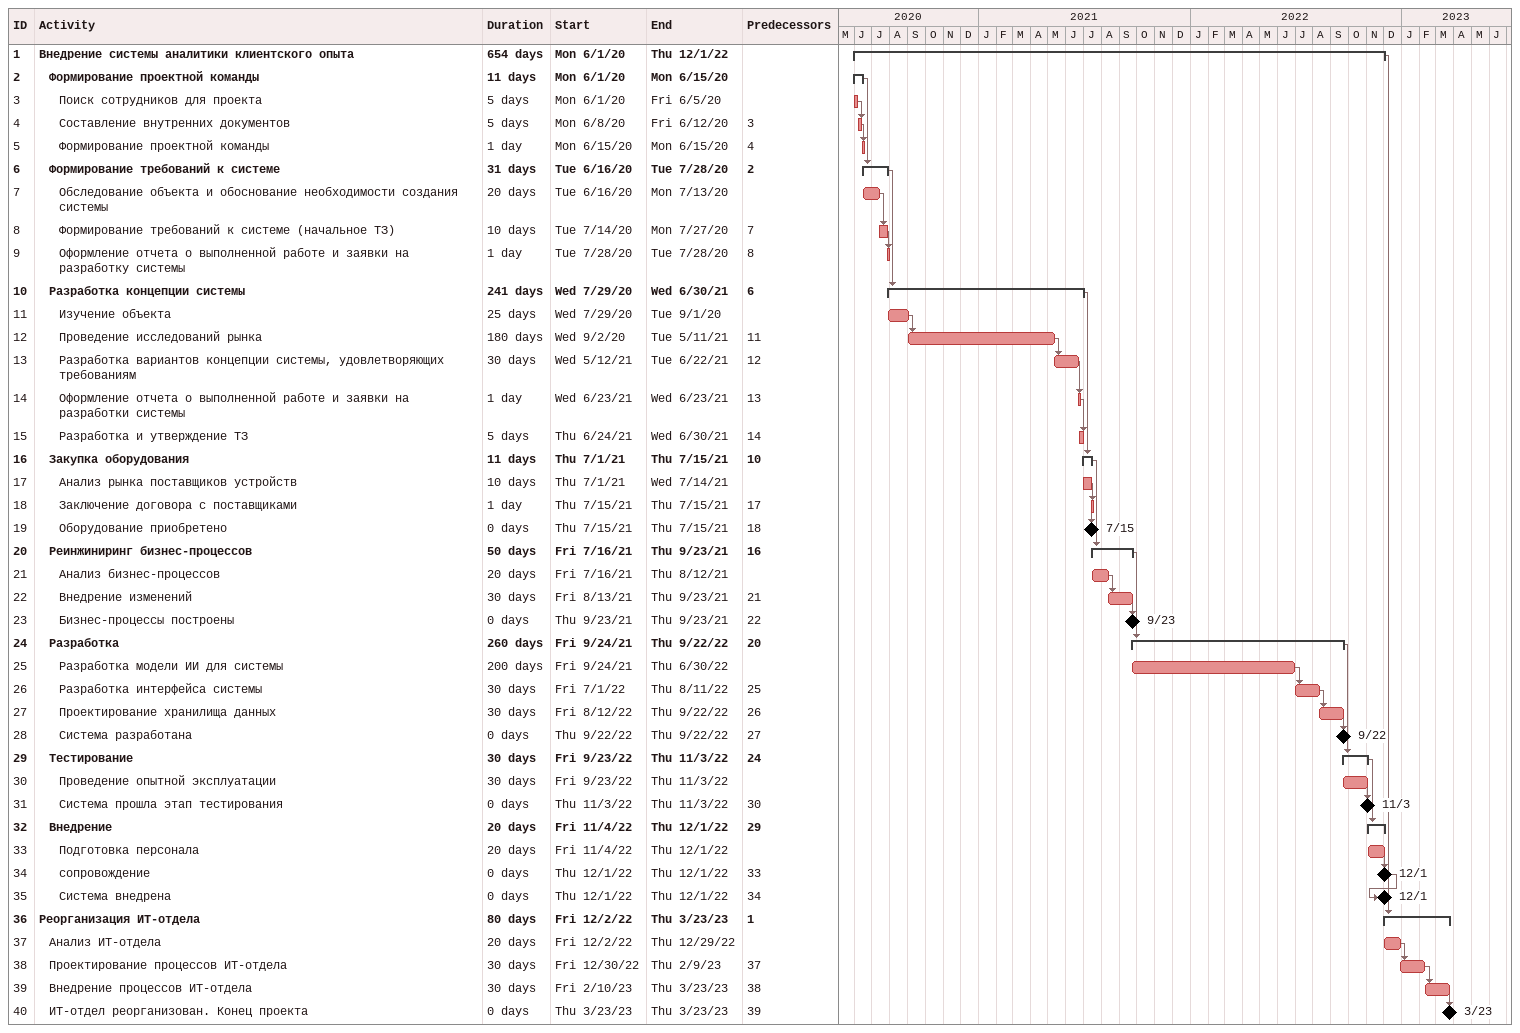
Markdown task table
| ID | Level | Task | Duration | Start | Finish | Predecessors |
|---|---|---|---|---|---|---|
| 1 | 1 | **Внедрение системы аналитики клиентского опыта** | 654d | 2020-06-01 | 2022-12-01 |  |
| 2 | 2 | **Формирование проектной команды** | 11d | 2020-06-01 | 2020-06-15 |  |
| 3 | 3 | Поиск сотрудников для проекта | 5d | 2020-06-01 | 2020-06-05 |  |
| 4 | 3 | Составление внутренних документов | 5d | 2020-06-08 | 2020-06-12 | 3 |
| 5 | 3 | Формирование проектной команды | 1d | 2020-06-15 | 2020-06-15 | 4 |
| 6 | 2 | **Формирование требований к системе** | 31d | 2020-06-16 | 2020-07-28 | 2 |
| 7 | 3 | Обследование объекта и обоснование необходимости создания системы | 20d | 2020-06-16 | 2020-07-13 |  |
| 8 | 3 | Формирование требований к системе (начальное ТЗ) | 10d | 2020-07-14 | 2020-07-27 | 7 |
| 9 | 3 | Оформление отчета о выполненной работе и заявки на разработку системы | 1d | 2020-07-28 | 2020-07-28 | 8 |
| 10 | 2 | **Разработка концепции системы** | 241d | 2020-07-29 | 2021-06-30 | 6 |
| 11 | 3 | Изучение объекта | 25d | 2020-07-29 | 2020-09-01 |  |
| 12 | 3 | Проведение исследований рынка | 180d | 2020-09-02 | 2021-05-11 | 11 |
| 13 | 3 | Разработка вариантов концепции системы, удовлетворяющих требованиям | 30d | 2021-05-12 | 2021-06-22 | 12 |
| 14 | 3 | Оформление отчета о выполненной работе и заявки на разработки системы | 1d | 2021-06-23 | 2021-06-23 | 13 |
| 15 | 3 | Разработка и утверждение ТЗ | 5d | 2021-06-24 | 2021-06-30 | 14 |
| 16 | 2 | **Закупка оборудования** | 11d | 2021-07-01 | 2021-07-15 | 10 |
| 17 | 3 | Анализ рынка поставщиков устройств | 10d | 2021-07-01 | 2021-07-14 |  |
| 18 | 3 | Заключение договора с поставщиками | 1d | 2021-07-15 | 2021-07-15 | 17 |
| 19 | 3 | Оборудование приобретено | 0d | 2021-07-15 | 2021-07-15 | 18 |
| 20 | 2 | **Реинжиниринг бизнес-процессов** | 50d | 2021-07-16 | 2021-09-23 | 16 |
| 21 | 3 | Анализ бизнес-процессов | 20d | 2021-07-16 | 2021-08-12 |  |
| 22 | 3 | Внедрение изменений | 30d | 2021-08-13 | 2021-09-23 | 21 |
| 23 | 3 | Бизнес-процессы построены | 0d | 2021-09-23 | 2021-09-23 | 22 |
| 24 | 2 | **Разработка** | 260d | 2021-09-24 | 2022-09-22 | 20 |
| 25 | 3 | Разработка модели ИИ для системы | 200d | 2021-09-24 | 2022-06-30 |  |
| 26 | 3 | Разработка интерфейса системы | 30d | 2022-07-01 | 2022-08-11 | 25 |
| 27 | 3 | Проектирование хранилища данных | 30d | 2022-08-12 | 2022-09-22 | 26 |
| 28 | 3 | Система разработана | 0d | 2022-09-22 | 2022-09-22 | 27 |
| 29 | 2 | **Тестирование** | 30d | 2022-09-23 | 2022-11-03 | 24 |
| 30 | 3 | Проведение опытной эксплуатации | 30d | 2022-09-23 | 2022-11-03 |  |
| 31 | 3 | Система прошла этап тестирования | 0d | 2022-11-03 | 2022-11-03 | 30 |
| 32 | 2 | **Внедрение** | 20d | 2022-11-04 | 2022-12-01 | 29 |
| 33 | 3 | Подготовка персонала | 20d | 2022-11-04 | 2022-12-01 |  |
| 34 | 3 | сопровождение | 0d | 2022-12-01 | 2022-12-01 | 33 |
| 35 | 3 | Система внедрена | 0d | 2022-12-01 | 2022-12-01 | 34 |
| 36 | 1 | **Реорганизация ИТ-отдела** | 80d | 2022-12-02 | 2023-03-23 | 1 |
| 37 | 2 | Анализ ИТ-отдела | 20d | 2022-12-02 | 2022-12-29 |  |
| 38 | 2 | Проектирование процессов ИТ-отдела | 30d | 2022-12-30 | 2023-02-09 | 37 |
| 39 | 2 | Внедрение процессов ИТ-отдела | 30d | 2023-02-10 | 2023-03-23 | 38 |
| 40 | 2 | ИТ-отдел реорганизован. Конец проекта | 0d | 2023-03-23 | 2023-03-23 | 39 |
